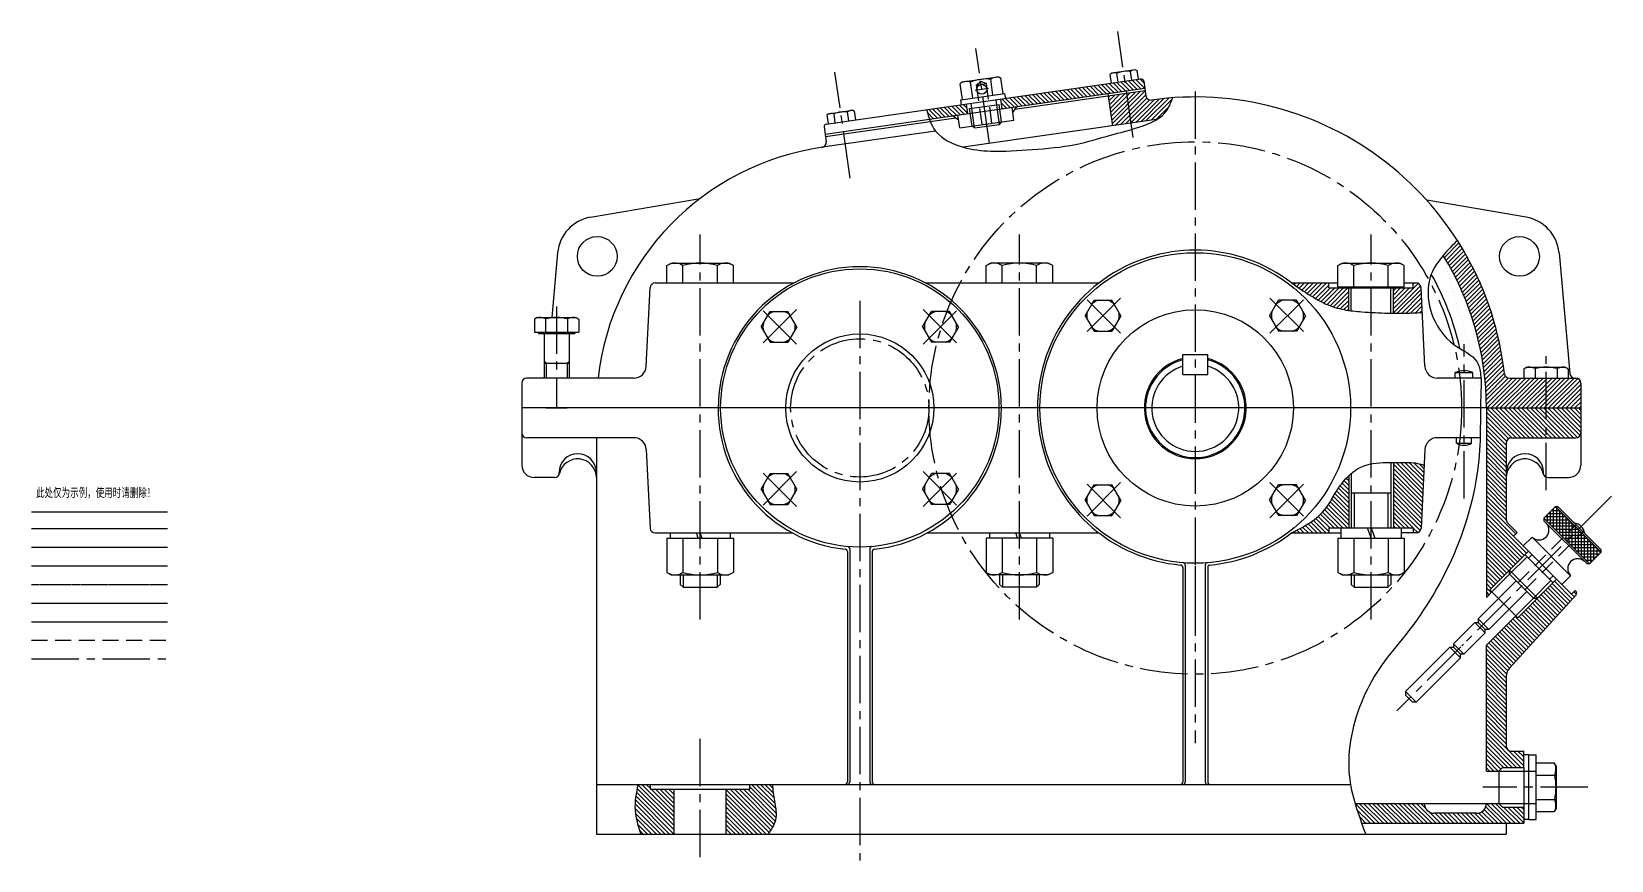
# Model space of a CAD drawing. Header units: millimetres. Extents: x -601 to 2123, y -864 to 718.
# Drawn here: x 900 to 1536, y 384 to 718 of the extents above; entities that cross this region are included whole.
import ezdxf

# ---------------------------------------------------------------- set-up
doc = ezdxf.new("R2010")
doc.units = ezdxf.units.MM
for name, pattern in [('CENTER2', [28.575, 19.05, -3.175, 3.175, -3.175]), ('DASHED2', [9.525, 6.35, -3.175]), ('PHANTOM2', [1.25, 0.625, -0.125, 0.125, -0.125, 0.125, -0.125])]:
    doc.linetypes.add(name, pattern=pattern)
for name, color, linetype in [('中心线', 10, 'CENTER2'), ('剖面层', 4, 'Continuous'), ('双点划线', 114, 'PHANTOM2'), ('批注层', 1, 'Continuous'), ('文字层', 7, 'Continuous'), ('标注层', 7, 'Continuous'), ('粗实线', 5, 'Continuous'), ('细实线', 7, 'Continuous'), ('虚线', 220, 'DASHED2')]:
    doc.layers.add(name, color=color, linetype=linetype)
doc.styles.add('仿宋3.5', font='', dxfattribs={"width": 0.7, "height": 3.5})
doc.styles.get('仿宋3.5').set_extended_font_data('FangSong')
pattern_1 = [(45, (1080.9116, 1607.5711), (-0.8838835, 0.8838835), [])]
pattern_2 = [(135, (1080.9116, 1607.5711), (-0.8838835, -0.8838835), [])]

msp = doc.modelspace()

# ---------------------------------------------------------------- hatches: boundary and pattern name
at = {"layer": '剖面层'}
h = msp.add_hatch(dxfattribs=at)
h.set_pattern_fill('ANSI31', color=256, scale=10, angle=90)
h.set_pattern_definition(pattern_2)
edge = h.paths.add_edge_path()
edge.add_line((1276.2922, 688.8071), (1260.2991, 686.5126))
edge.add_spline(control_points=[(1260.2991, 686.5126), (1260.6755, 685.2055), (1261.0519, 683.8985), (1261.4993, 682.6438)], knot_values=[0, 0, 0, 0, 3.93630281, 3.93630281, 3.93630281, 3.93630281], degree=3, periodic=0)
edge.add_line((1261.4993, 682.6438), (1276.8603, 684.8477))
edge.add_line((1276.8603, 684.8477), (1276.2922, 688.8071))
h.paths.add_polyline_path([(1340.7065, 694.0076), (1340.1385, 697.9671), (1297.6643, 691.8733), (1297.6643, 687.8324)])
h.paths.add_polyline_path([(1347.7045, 698.0423, 0.41421356), (1346.5726, 698.8902), (1340.1385, 697.9671), (1340.7065, 694.0076), (1348.1305, 695.0727)])
h.paths.add_polyline_path([(1297.6643, 691.8733), (1290.1503, 690.7953), (1290.7184, 686.8359), (1297.6643, 687.8324)])
h = msp.add_hatch(dxfattribs=at)
h.set_pattern_fill('ANSI31', color=256, scale=10)
h.set_pattern_definition(pattern_1)
edge = h.paths.add_edge_path()
edge.add_spline(control_points=[(1352.9589, 682.6262), (1354.6753, 683.6679), (1357.473, 686.0551), (1358.7105, 689.6397), (1359.2896, 691.3169)], knot_values=[101.61267724, 101.61267724, 101.61267724, 101.61267724, 107.52922094, 112.73218688, 112.73218688, 112.73218688, 112.73218688], degree=3, periodic=0)
edge.add_arc((1368.4143, 566.478), 125.172, 94.1804345, 98.0814878)
edge.add_arc((1350.5363, 692.387), 2, 188.1644517, 278.0814878, ccw=False)
edge.add_line((1348.5566, 692.103), (1348.2725, 694.0829))
edge.add_line((1348.2725, 694.0829), (1340.8486, 693.0177))
edge.add_line((1340.8486, 693.0177), (1342.5527, 681.1394))
edge.add_line((1342.5527, 681.1394), (1351.7742, 682.4624))
edge.add_arc((1368.4143, 566.478), 117.172, 97.5796017, 98.1644517, ccw=False)
h.paths.add_polyline_path([(1340.8486, 693.0177), (1333.4246, 691.9526), (1335.1287, 680.0743), (1342.5527, 681.1394)])
h = msp.add_hatch(dxfattribs=at)
h.set_pattern_fill('ANSI31', color=256, scale=10)
h.set_pattern_definition(pattern_1)
edge = h.paths.add_edge_path()
edge.add_spline(control_points=[(1473.8951, 633.8711), (1471.9495, 631.9308), (1470.004, 629.9905), (1468.2063, 627.8851)], knot_values=[0, 0, 0, 0, 8.25800881, 8.25800881, 8.25800881, 8.25800881], degree=3, periodic=0)
edge.add_arc((1368.4143, 566.478), 117.172, 0, 31.6061094, ccw=False)
edge.add_line((1485.5863, 566.478), (1509.5863, 566.478))
edge.add_line((1509.5863, 566.478), (1509.5863, 578.478))
edge.add_line((1509.5863, 578.478), (1494.8134, 578.478))
edge.add_arc((1494.8134, 580.478), 2, 186.320338, 270, ccw=False)
edge.add_arc((1368.4143, 566.478), 125.172, 6.320338, 32.5750859)
h.paths.add_polyline_path([(1523.5863, 576.478, 0.41421356), (1521.5863, 578.478), (1509.5863, 578.478), (1509.5863, 566.478), (1523.5863, 566.478)])
h = msp.add_hatch(dxfattribs=at)
h.set_pattern_fill('ANSI31', color=256, scale=10)
h.set_pattern_definition(pattern_1)
edge = h.paths.add_edge_path()
edge.add_line((1430.1643, 614.7839), (1422.1643, 614.7839))
edge.add_line((1422.1643, 614.7839), (1422.1643, 616.7839))
edge.add_line((1422.1643, 616.7839), (1407.1643, 616.7839))
edge.add_spline(control_points=[(1407.1643, 616.7839), (1410.1936, 614.6969), (1414.6601, 611.6198), (1421.6582, 607.7878), (1426.4102, 606.327), (1429.5402, 605.8167), (1430.1643, 605.7282)], knot_values=[0, 0, 0, 0, 11.02964564, 16.26240278, 23.88462197, 25.77585765, 25.77585765, 25.77585765, 25.77585765], degree=3, periodic=0)
edge.add_line((1430.1643, 605.7282), (1430.1643, 614.7839))
edge = h.paths.add_edge_path()
edge.add_arc((1457.2618, 614.7839), 2, 2.8624052, 90)
edge.add_line((1457.2618, 616.7839), (1456.1643, 616.7839))
edge.add_line((1456.1643, 616.7839), (1456.1643, 614.7839))
edge.add_line((1456.1643, 614.7839), (1448.1643, 614.7839))
edge.add_line((1448.1643, 614.7839), (1448.1643, 604.5796))
edge.add_spline(control_points=[(1448.1643, 604.5796), (1450.7927, 604.5627), (1454.6613, 604.6518), (1458.5216, 604.8573), (1459.7574, 604.9231)], knot_values=[43.81651098, 43.81651098, 43.81651098, 43.81651098, 51.70171528, 55.41449886, 55.41449886, 55.41449886, 55.41449886], degree=3, periodic=0)
edge.add_line((1459.7574, 604.9231), (1459.2593, 614.8838))
h = msp.add_hatch(dxfattribs=at)
h.set_pattern_fill('ANSI31', color=256, scale=10, angle=90)
h.set_pattern_definition(pattern_2)
h.paths.add_polyline_path([(1509.5863, 566.478), (1485.5863, 566.478), (1485.5863, 490.2363), (1487.8074, 492.4574), (1486.9589, 493.306), (1502.5153, 508.8623), (1496.5049, 514.8727), (1497.9191, 516.2869), (1494.1721, 520.0339, -0.19891237), (1493.5863, 521.4481), (1493.5863, 552.478, -0.41421356), (1495.5863, 554.478), (1509.5863, 554.478)])
h.paths.add_polyline_path([(1523.5863, 566.478), (1509.5863, 566.478), (1509.5863, 554.478), (1521.5863, 554.478, 0.41421356), (1523.5863, 556.478)])
h = msp.add_hatch(dxfattribs=at)
h.set_pattern_fill('ANSI31', color=256, scale=10, angle=90)
h.set_pattern_definition(pattern_2)
edge = h.paths.add_edge_path()
edge.add_spline(control_points=[(1430.1643, 539.1415), (1429.263, 538.2625), (1427.2816, 536.0193), (1424.4874, 532.0512), (1421.5623, 526.1019), (1415.4854, 520.4339), (1410.0135, 517.6313), (1407.1643, 516.172)], knot_values=[0, 0, 0, 0, 3.71834863, 8.76525447, 14.62228993, 23.4525031, 33.04454132, 33.04454132, 33.04454132, 33.04454132], degree=3, periodic=0)
edge.add_line((1407.1643, 516.172), (1422.1643, 516.172))
edge.add_line((1422.1643, 516.172), (1422.1643, 518.172))
edge.add_line((1422.1643, 518.172), (1430.1643, 518.172))
edge.add_line((1430.1643, 518.172), (1430.1643, 539.1415))
edge = h.paths.add_edge_path()
edge.add_spline(control_points=[(1460.5232, 543.3493), (1459.921, 543.5782), (1457.19, 544.6165), (1452.9112, 544.4555), (1449.4124, 544.4988), (1448.1643, 544.505)], knot_values=[52.33075807, 52.33075807, 52.33075807, 52.33075807, 54.25632033, 61.06332503, 64.81995428, 64.81995428, 64.81995428, 64.81995428], degree=3, periodic=0)
edge.add_line((1448.1643, 544.505), (1448.1643, 518.172))
edge.add_line((1448.1643, 518.172), (1456.1643, 518.172))
edge.add_line((1456.1643, 518.172), (1456.1643, 516.172))
edge.add_line((1456.1643, 516.172), (1457.2618, 516.172))
edge.add_arc((1457.2618, 518.172), 2, 270, 357.1375948)
edge.add_line((1459.2593, 518.0721), (1460.5232, 543.3493))
h = msp.add_hatch(dxfattribs=at)
h.set_pattern_fill('ANSI31', color=256, scale=10, angle=90)
h.set_pattern_definition(pattern_2)
h.paths.add_polyline_path([(1509.5863, 493.306), (1498.2726, 481.9922), (1497.4241, 482.8408), (1485.5863, 471.003), (1485.5863, 420.306), (1490.5863, 420.306), (1492.0863, 421.806), (1500.5863, 421.806), (1500.5863, 428.306), (1495.5863, 428.306, -0.41421356), (1493.5863, 430.306), (1493.5863, 458.4004, -0.18675502), (1494.889, 461.7663), (1509.5863, 477.9107)])
h.paths.add_polyline_path([(1521.6719, 491.1862, 0.40054686), (1521.6395, 492.5665), (1521.2536, 492.9524), (1519.8394, 491.5382), (1513.829, 497.5486), (1509.5863, 493.306), (1509.5863, 477.9107)])
h = msp.add_hatch(dxfattribs=at)
h.set_pattern_fill('ANSI31', color=256, scale=10, angle=90)
h.set_pattern_definition(pattern_2)
edge = h.paths.add_edge_path()
edge.add_spline(control_points=[(1196.4667, 394.961), (1197.7359, 396.7452), (1200.5689, 400.7275), (1199.0305, 408.0069), (1198.4409, 412.755), (1198.167, 414.961)], knot_values=[0, 0, 0, 0, 6.31539913, 14.09650518, 20.84872791, 20.84872791, 20.84872791, 20.84872791], degree=3, periodic=0)
edge.add_line((1198.167, 414.961), (1189.1643, 414.961))
edge.add_line((1189.1643, 414.961), (1189.1643, 412.961))
edge.add_line((1189.1643, 412.961), (1179.6643, 412.961))
edge.add_line((1179.6643, 412.961), (1179.6643, 394.961))
edge.add_line((1179.6643, 394.961), (1196.4667, 394.961))
edge = h.paths.add_edge_path()
edge.add_line((1158.6643, 412.961), (1149.1643, 412.961))
edge.add_line((1149.1643, 412.961), (1149.1643, 414.961))
edge.add_line((1149.1643, 414.961), (1144.1409, 414.961))
edge.add_spline(control_points=[(1144.1409, 414.961), (1143.45, 411.4731), (1142.1094, 404.7054), (1144.2068, 398.1419), (1145.2232, 394.961)], knot_values=[0, 0, 0, 0, 10.47382629, 20.32293855, 20.32293855, 20.32293855, 20.32293855], degree=3, periodic=0)
edge.add_line((1145.2232, 394.961), (1158.6643, 394.961))
edge.add_line((1158.6643, 394.961), (1158.6643, 412.961))
h = msp.add_hatch(dxfattribs=at)
h.set_pattern_fill('ANSI31', color=256, scale=10, angle=90)
h.set_pattern_definition(pattern_2)
edge = h.paths.add_edge_path()
edge.add_line((1460.5863, 407.306), (1432.7277, 407.306))
edge.add_spline(control_points=[(1432.7277, 407.306), (1433.5161, 404.6248), (1434.4317, 401.9621), (1435.3922, 399.306)], knot_values=[248.32379312, 248.32379312, 248.32379312, 248.32379312, 256.69126362, 256.69126362, 256.69126362, 256.69126362], degree=3, periodic=0)
edge.add_line((1435.3922, 399.306), (1500.5863, 399.306))
edge.add_line((1500.5863, 399.306), (1500.5863, 405.806))
edge.add_line((1500.5863, 405.806), (1492.0863, 405.806))
edge.add_line((1492.0863, 405.806), (1490.5863, 407.306))
edge.add_line((1490.5863, 407.306), (1485.5863, 407.306))
edge.add_arc((1481.5863, 407.306), 4, 270, 360, ccw=False)
edge.add_line((1481.5863, 403.306), (1464.5863, 403.306))
edge.add_arc((1464.5863, 407.306), 4, 180, 270, ccw=False)
at = {"layer": '细实线'}
h = msp.add_hatch(dxfattribs=at)
h.set_pattern_fill('ANSI37', color=256, scale=10, angle=45)
h.set_pattern_definition([(90, (2937.6186, 406.4968), (-1.25, 2e-16), []), (180, (2937.6186, 406.4968), (-3e-16, -1.25), [])])
h.paths.add_polyline_path([(1513.334, 526.7521), (1508.6671, 522.0852), (1527.0519, 503.7004), (1531.7188, 508.3673)])

# ---------------------------------------------------------------- linework, layer by layer
at = {"layer": '中心线'}
for p, q in [((1343.3879, 675.3179), (1337.2686, 717.9704)), ((1285.6355, 672.9735), (1280.158, 711.1523)), ((1229.5535, 658.9862), (1223.4342, 701.6387)), ((1279.8042, 694.3622), (1285.2181, 695.1389)), ((1368.4143, 693.8775), (1368.4143, 431.6067)), ((1169.1643, 481.299), (1169.1643, 636.2558)), ((1297.6643, 481.299), (1297.6643, 636.2558)), ((1439.1643, 481.299), (1439.1643, 636.2558)), ((1338.3623, 596.53), (1324.2202, 610.6721)), ((1338.3623, 610.6721), (1324.2202, 596.53)), ((1398.4664, 596.53), (1412.6085, 610.6721)), ((1398.4664, 610.6721), (1412.6085, 596.53)), ((1111.4143, 607.3295), (1111.4143, 566.478)), ((1207.9585, 592.0975), (1193.8983, 606.1577)), ((1207.9585, 606.1577), (1193.8983, 592.0975)), ((1233.4143, 609.525), (1233.4143, 384.3452)), ((1258.8702, 592.0975), (1272.9304, 606.1577)), ((1258.8702, 606.1577), (1272.9304, 592.0975)), ((1476.5863, 529.9785), (1476.5863, 592.2058)), ((1509.5863, 533.3997), (1509.5863, 589.4039)), ((1207.9585, 540.8585), (1193.8983, 526.7982)), ((1207.9585, 526.7982), (1193.8983, 540.8585)), ((1258.8702, 540.8585), (1272.9304, 526.7982)), ((1258.8702, 526.7982), (1272.9304, 540.8585)), ((1338.3623, 536.4259), (1324.2202, 522.2838)), ((1338.3623, 522.2838), (1324.2202, 536.4259)), ((1398.4664, 536.4259), (1412.6085, 522.2838)), ((1398.4664, 522.2838), (1412.6085, 536.4259)), ((1535.8809, 530.9142), (1449.5523, 444.5856)), ((900.1323, 465.4465), (954.8778, 465.4465)), ((1169.1643, 385.6236), (1169.1643, 436.4202)), ((1526.4252, 413.806), (1484.1108, 413.806))]:
    msp.add_line(p, q, dxfattribs=at)
for centre, radius in [((1368.4143, 566.478), 107.1765), ((1233.4143, 566.478), 27.8235)]:
    msp.add_circle(centre, radius, dxfattribs=at)
at = {"layer": '剖面层'}
msp.add_line((900.1323, 502.9465), (954.8778, 502.9465), dxfattribs=at)
at = {"layer": '双点划线'}
msp.add_line((900.1323, 495.4465), (954.8778, 495.4465), dxfattribs=at)
at = {"layer": '批注层'}
msp.add_line((900.1323, 510.4465), (954.8778, 510.4465), dxfattribs=at)
at = {"layer": '文字层'}
msp.add_line((900.1323, 487.9465), (954.8778, 487.9465), dxfattribs=at)
at = {"layer": '标注层'}
msp.add_line((900.1323, 524.6364), (954.8778, 524.6364), dxfattribs=at)
at = {"layer": '粗实线'}
for p, q in [((1274.7976, 697.6848), (1289.0887, 699.7352)), ((1289.0887, 699.7352), (1290.1941, 699.2923)), ((1334.785, 701.24), (1334.158, 700.7472)), ((1334.6695, 697.1824), (1334.158, 700.7472)), ((1344.3558, 702.6131), (1334.785, 701.24)), ((1337.404, 697.5748), (1336.886, 701.1853)), ((1342.873, 698.3594), (1342.355, 701.9699)), ((1344.3558, 702.6131), (1345.096, 702.3165)), ((1345.6075, 698.7517), (1345.096, 702.3165)), ((1348.1305, 695.0727), (1219.4481, 676.6108)), ((1219.8699, 680.7123), (1346.5726, 698.8902)), ((1274.7976, 697.6848), (1273.8613, 696.949)), ((1274.7709, 690.6093), (1273.8613, 696.949)), ((1274.0285, 690.5028), (1291.846, 693.0591)), ((1278.854, 691.1951), (1277.928, 697.65)), ((1287.0204, 692.3668), (1286.0944, 698.8216)), ((1291.1036, 692.9526), (1290.1941, 699.2923)), ((1292.1301, 691.0794), (1291.846, 693.0591)), ((1348.2725, 694.0829), (1295.8097, 686.5561)), ((1347.7045, 698.0423), (1348.5566, 692.103)), ((1274.3125, 688.5231), (1274.0285, 690.5028)), ((1276.8603, 684.8477), (1276.2922, 688.8071)), ((1277.5661, 686.9694), (1289.4445, 688.6736)), ((1278.5743, 679.9425), (1277.5661, 686.9694)), ((1279.5931, 679.1783), (1278.173, 689.0769)), ((1289.6897, 680.6268), (1288.2696, 690.5255)), ((1290.4526, 681.6466), (1289.4445, 688.6736)), ((1290.7184, 686.8359), (1290.1503, 690.7953)), ((1295.402, 682.3567), (1294.6778, 687.4039)), ((1294.9619, 685.4242), (1296.6576, 687.688)), ((1333.2826, 692.9425), (1335.1287, 680.0743)), ((1272.053, 683.1477), (1219.5901, 675.6209)), ((1220.9506, 684.9083), (1220.3236, 684.4155)), ((1220.8351, 680.8507), (1220.3236, 684.4155)), ((1220.9506, 684.9083), (1230.5214, 686.2814)), ((1223.5696, 681.2431), (1223.0516, 684.8536)), ((1229.0386, 682.0277), (1228.5206, 685.6382)), ((1230.5214, 686.2814), (1231.2616, 685.9848)), ((1231.7731, 682.42), (1231.2616, 685.9848)), ((1273.1848, 682.2999), (1270.9211, 683.9956)), ((1273.6249, 679.2324), (1272.9008, 684.2796)), ((1273.6249, 679.2324), (1295.402, 682.3567)), ((1351.7742, 682.4624), (1274.9985, 671.4474)), ((1279.5951, 679.1778), (1289.688, 680.6258)), ((1289.688, 680.6258), (1290.4526, 681.6466)), ((1263.9043, 677.9377), (1218.3608, 671.4036)), ((1219.0221, 679.5804), (1219.8742, 673.6411)), ((1279.5951, 679.1778), (1278.5743, 679.9425)), ((1285.6355, 672.9735), (1285.6355, 672.9735)), ((1125.0637, 643.2493), (1169.1643, 650.7865)), ((1501.5763, 643.2493), (1461.5675, 650.0872)), ((1111.8241, 628.9168), (1109.4728, 602.878)), ((1155.7889, 623.7614), (1157.5599, 624.7839)), ((1155.7893, 616.7839), (1155.7893, 623.7616)), ((1157.5599, 624.7839), (1180.7687, 624.7839)), ((1162.2361, 616.7839), (1162.2361, 623.7621)), ((1176.0925, 616.7839), (1176.0925, 623.7621)), ((1182.5398, 623.7614), (1180.7687, 624.7839)), ((1182.5393, 616.7839), (1182.5393, 623.7616)), ((1284.2889, 623.7614), (1286.0599, 624.7839)), ((1284.2893, 616.7839), (1284.2893, 623.7616)), ((1309.2687, 624.7839), (1286.0599, 624.7839)), ((1290.7361, 616.7839), (1290.7361, 623.7621)), ((1304.5925, 616.7839), (1304.5925, 623.7621)), ((1311.0398, 623.7614), (1309.2687, 624.7839)), ((1311.0393, 616.7839), (1311.0393, 623.7616)), ((1425.7889, 623.7614), (1427.5599, 624.7839)), ((1425.7893, 615.2839), (1425.7893, 623.7616)), ((1427.5599, 624.7839), (1450.7687, 624.7839)), ((1432.2361, 615.2839), (1432.2361, 623.7621)), ((1446.0925, 615.2839), (1446.0925, 623.7621)), ((1452.5398, 623.7614), (1450.7687, 624.7839)), ((1452.5393, 615.2839), (1452.5393, 623.7616)), ((1514.816, 628.9168), (1519.2061, 580.2981)), ((1151.0668, 616.7839), (1206.9224, 616.7839)), ((1259.9062, 616.7839), (1329.6643, 616.7839)), ((1407.1643, 616.7839), (1425.7893, 616.7839)), ((1422.1643, 614.7839), (1422.1643, 616.7839)), ((1452.5393, 616.7839), (1457.2618, 616.7839)), ((1456.1643, 614.7839), (1456.1643, 616.7839)), ((1147.4865, 583.2283), (1149.0693, 614.8838)), ((1422.1643, 614.7839), (1456.1643, 614.7839)), ((1425.7893, 615.2839), (1452.5393, 615.2839)), ((1428.1643, 614.7839), (1428.1643, 615.2839)), ((1430.1643, 605.7282), (1430.1643, 614.7839)), ((1431.1683, 605.5966), (1431.1758, 614.7904)), ((1447.1643, 604.5899), (1447.1643, 614.7839)), ((1448.1643, 604.5796), (1448.1643, 614.7839)), ((1450.1643, 614.7839), (1450.1643, 615.2839)), ((1460.8421, 583.2283), (1459.2593, 614.8838)), ((1193.7384, 599.1276), (1197.3334, 605.3543)), ((1197.3334, 605.3543), (1204.5234, 605.3543)), ((1208.1184, 599.1276), (1204.5234, 605.3543)), ((1258.7103, 599.1276), (1262.3053, 605.3543)), ((1269.4953, 605.3543), (1262.3053, 605.3543)), ((1273.0903, 599.1276), (1269.4953, 605.3543)), ((1324.1012, 603.6011), (1327.6962, 609.8278)), ((1327.6962, 609.8278), (1334.8862, 609.8278)), ((1338.4812, 603.6011), (1334.8862, 609.8278)), ((1398.3474, 603.6011), (1401.9424, 609.8278)), ((1409.1324, 609.8278), (1401.9424, 609.8278)), ((1412.7274, 603.6011), (1409.1324, 609.8278)), ((1103.64, 602.878), (1102.5293, 602.2367)), ((1102.5293, 602.2367), (1102.5293, 596.978)), ((1103.64, 602.878), (1119.1887, 602.878)), ((1106.9718, 602.2872), (1106.9718, 596.978)), ((1115.8568, 602.2872), (1115.8568, 596.978)), ((1119.1887, 602.878), (1120.2993, 602.2367)), ((1120.2993, 602.2367), (1120.2993, 596.978)), ((1193.7384, 599.1276), (1197.3334, 592.9008)), ((1208.1184, 599.1276), (1204.5234, 592.9008)), ((1258.7103, 599.1276), (1262.3053, 592.9008)), ((1273.0903, 599.1276), (1269.4953, 592.9008)), ((1324.1012, 603.6011), (1327.6962, 597.3743)), ((1338.4812, 603.6011), (1334.8862, 597.3743)), ((1398.3474, 603.6011), (1401.9424, 597.3743)), ((1412.7274, 603.6011), (1409.1324, 597.3743)), ((1102.5293, 596.978), (1120.2993, 596.978)), ((1104.1143, 596.978), (1104.1143, 596.478)), ((1104.1143, 596.478), (1118.7143, 596.478)), ((1106.4143, 596.478), (1106.4143, 578.478)), ((1116.4143, 596.478), (1116.4143, 578.478)), ((1118.7143, 596.978), (1118.7143, 596.478)), ((1197.3334, 592.9008), (1204.5234, 592.9008)), ((1269.4953, 592.9008), (1262.3053, 592.9008)), ((1327.6962, 597.3743), (1334.8862, 597.3743)), ((1409.1324, 597.3743), (1401.9424, 597.3743)), ((1107.1643, 584.478), (1106.4143, 585.228)), ((1115.6643, 584.478), (1116.4143, 585.228)), ((1363.4143, 579.978), (1363.4143, 587.978)), ((1363.4143, 587.978), (1373.4143, 587.978)), ((1373.4143, 579.978), (1373.4143, 587.978)), ((1106.4143, 584.478), (1116.4143, 584.478)), ((1107.1643, 584.478), (1107.1643, 578.478)), ((1115.6643, 584.478), (1115.6643, 578.478)), ((1363.4143, 579.978), (1373.4143, 579.978)), ((1473.0623, 578.478), (1473.0183, 580.678)), ((1473.0183, 580.678), (1480.1543, 580.678)), ((1480.1103, 578.478), (1480.1543, 580.678)), ((1501.812, 582.878), (1500.7013, 582.2367)), ((1500.7013, 582.2367), (1500.7013, 578.478)), ((1501.812, 582.878), (1517.3607, 582.878)), ((1505.1438, 582.2872), (1505.1438, 578.478)), ((1514.0288, 582.2872), (1514.0288, 578.478)), ((1517.3607, 582.878), (1518.4713, 582.2367)), ((1518.4713, 582.2367), (1518.4713, 578.478)), ((1097.4143, 576.478), (1097.4143, 556.478)), ((1105.4421, 578.478), (1099.4143, 578.478)), ((1142.4928, 578.478), (1105.4421, 578.478)), ((1483.3938, 578.478), (1465.8359, 578.478)), ((1494.8134, 578.478), (1521.5863, 578.478)), ((1500.7013, 578.478), (1518.4713, 578.478)), ((1523.5863, 576.478), (1523.5863, 556.478)), ((1485.5863, 566.478), (1097.4143, 566.478)), ((1107.1643, 566.478), (1115.6643, 566.478)), ((1485.5863, 566.478), (1485.5863, 490.2363)), ((1485.5863, 566.478), (1523.5863, 566.478)), ((1097.4143, 556.478), (1097.4143, 543.478)), ((1142.4928, 554.478), (1099.4143, 554.478)), ((1127.4143, 554.478), (1127.4143, 394.961)), ((1483.0592, 554.478), (1465.8359, 554.478)), ((1473.5863, 552.278), (1473.5423, 554.478)), ((1479.5863, 552.278), (1479.6303, 554.478)), ((1495.5863, 554.478), (1521.5863, 554.478)), ((1523.5863, 556.478), (1523.5863, 543.478)), ((1147.4865, 549.7276), (1149.0693, 518.0721)), ((1460.8421, 549.7276), (1459.2593, 518.0721)), ((1473.5863, 552.278), (1479.5863, 552.278)), ((1493.5863, 552.478), (1493.5863, 521.4481)), ((1112.4143, 539.58), (1112.4143, 540.5129)), ((1447.1643, 544.5074), (1447.1643, 518.172)), ((1448.1643, 544.505), (1448.1643, 518.172)), ((1508.5863, 539.58), (1508.5863, 540.5129)), ((1110.6272, 538.478), (1102.4143, 538.478)), ((1193.7384, 533.8283), (1197.3334, 540.0551)), ((1197.3334, 540.0551), (1204.5234, 540.0551)), ((1208.1184, 533.8283), (1204.5234, 540.0551)), ((1258.7103, 533.8283), (1262.3053, 540.0551)), ((1269.4953, 540.0551), (1262.3053, 540.0551)), ((1273.0903, 533.8283), (1269.4953, 540.0551)), ((1324.1012, 529.3548), (1327.6962, 535.5816)), ((1327.6962, 535.5816), (1334.8862, 535.5816)), ((1338.4812, 529.3548), (1334.8862, 535.5816)), ((1398.3474, 529.3548), (1401.9424, 535.5816)), ((1409.1324, 535.5816), (1401.9424, 535.5816)), ((1412.7274, 529.3548), (1409.1324, 535.5816)), ((1430.1643, 539.1415), (1430.1643, 518.172)), ((1431.1643, 540.0627), (1431.1643, 518.172)), ((1510.3734, 538.478), (1518.5863, 538.478)), ((1193.7384, 533.8283), (1197.3334, 527.6016)), ((1208.1184, 533.8283), (1204.5234, 527.6016)), ((1258.7103, 533.8283), (1262.3053, 527.6016)), ((1273.0903, 533.8283), (1269.4953, 527.6016)), ((1324.1012, 529.3548), (1327.6962, 523.1281)), ((1338.4812, 529.3548), (1334.8862, 523.1281)), ((1398.3474, 529.3548), (1401.9424, 523.1281)), ((1412.7274, 529.3548), (1409.1324, 523.1281)), ((1431.1643, 532.272), (1447.1643, 532.272)), ((1432.3643, 532.2665), (1432.3758, 518.1665)), ((1445.9643, 532.272), (1445.9643, 518.172)), ((1197.3334, 527.6016), (1204.5234, 527.6016)), ((1269.4953, 527.6016), (1262.3053, 527.6016)), ((1327.6962, 523.1281), (1334.8862, 523.1281)), ((1409.1324, 523.1281), (1401.9424, 523.1281)), ((1513.334, 526.7521), (1508.6671, 522.0852)), ((1508.6671, 522.0852), (1527.0519, 503.7004)), ((1508.6671, 522.0852), (1508.6671, 521.0953)), ((1513.334, 526.7521), (1531.7188, 508.3673)), ((1513.334, 526.7521), (1514.3239, 526.7521)), ((1514.3239, 526.7521), (1531.7188, 509.3573)), ((900.1323, 517.9465), (954.8778, 517.9465)), ((1151.0668, 516.172), (1206.308, 516.172)), ((1157.0643, 516.172), (1157.0643, 514.072)), ((1168.4303, 514.072), (1167.6659, 516.172)), ((1169.9287, 514.072), (1169.1643, 516.172)), ((1181.2643, 516.172), (1181.2643, 514.072)), ((1260.5206, 516.172), (1329.6643, 516.172)), ((1285.5643, 516.172), (1285.5643, 514.072)), ((1296.9303, 514.072), (1296.1659, 516.172)), ((1298.4287, 514.072), (1297.6643, 516.172)), ((1309.7643, 516.172), (1309.7643, 514.072)), ((1407.1643, 516.172), (1422.1643, 516.172)), ((1422.1643, 518.172), (1422.1643, 516.172)), ((1422.1643, 518.172), (1456.1643, 518.172)), ((1422.1643, 516.172), (1427.0643, 516.172)), ((1427.0643, 518.172), (1427.0643, 514.072)), ((1439.1701, 514.0394), (1437.6659, 518.172)), ((1439.1643, 518.172), (1440.6566, 514.072)), ((1451.2643, 518.172), (1451.2643, 514.072)), ((1457.2618, 516.172), (1451.2643, 516.172)), ((1456.1643, 518.172), (1456.1643, 516.172)), ((1497.9191, 516.2869), (1494.1721, 520.0339)), ((1497.9191, 516.2869), (1496.5049, 514.8727)), ((1508.6671, 521.0953), (1526.0619, 503.7004)), ((1155.7893, 514.072), (1182.5393, 514.072)), ((1155.7893, 514.072), (1155.7893, 500.2943)), ((1157.0643, 514.072), (1181.2643, 514.072)), ((1162.2361, 514.072), (1162.2361, 500.2938)), ((1169.4005, 514.072), (1170.1648, 514.072)), ((1176.0925, 514.072), (1176.0925, 500.2938)), ((1182.5393, 514.072), (1182.5393, 500.2943)), ((1228.4143, 508.6255), (1228.4143, 415.961)), ((1229.4143, 509.6977), (1229.4143, 415.961)), ((1237.4143, 509.6977), (1237.4143, 415.961)), ((1238.4143, 508.6255), (1238.4143, 415.961)), ((1311.0393, 514.072), (1284.2893, 514.072)), ((1284.2893, 514.072), (1284.2893, 500.2943)), ((1309.7643, 514.072), (1285.5643, 514.072)), ((1290.7361, 514.072), (1290.7361, 500.2938)), ((1297.4282, 514.072), (1296.6638, 514.072)), ((1304.5925, 514.072), (1304.5925, 500.2938)), ((1311.0393, 514.072), (1311.0393, 500.2943)), ((1425.7893, 514.072), (1452.5393, 514.072)), ((1425.7893, 514.072), (1425.7893, 500.2943)), ((1427.0643, 514.072), (1451.2643, 514.072)), ((1432.2361, 514.072), (1432.2361, 500.2938)), ((1446.0925, 514.072), (1446.0925, 500.2938)), ((1452.5393, 514.072), (1452.5393, 500.2943)), ((1502.5153, 508.8623), (1486.9589, 493.306)), ((1496.5049, 514.8727), (1502.5153, 508.8623)), ((1503.9295, 514.5192), (1500.3939, 510.9836)), ((1502.5153, 508.8623), (1513.829, 497.5486)), ((1503.9295, 514.5192), (1519.4858, 498.9628)), ((1531.7188, 508.3673), (1531.7188, 509.3573)), ((1363.4143, 502.2576), (1363.4143, 415.961)), ((1364.4143, 503.1751), (1364.4143, 415.961)), ((1368.4143, 502.978), (1368.4143, 475.6411)), ((1372.4143, 503.1751), (1372.4143, 415.961)), ((1373.4143, 502.2576), (1373.4143, 415.961)), ((1501.9496, 506.5996), (1494.8785, 499.5285)), ((1501.101, 507.4481), (1512.4148, 496.1344)), ((1503.9295, 507.4481), (1502.5153, 506.0339)), ((1527.0519, 503.7004), (1526.0619, 503.7004)), ((1531.7188, 508.3673), (1527.0519, 503.7004)), ((1155.7889, 500.2945), (1157.5599, 499.272)), ((1157.5599, 499.272), (1180.7687, 499.272)), ((1161.1643, 499.272), (1161.1643, 495.472)), ((1162.3643, 499.272), (1162.3643, 494.272)), ((1175.9643, 499.272), (1175.9643, 494.272)), ((1177.1643, 499.272), (1177.1643, 495.472)), ((1182.5398, 500.2945), (1180.7687, 499.272)), ((1284.2889, 500.2945), (1286.0599, 499.272)), ((1309.2687, 499.272), (1286.0599, 499.272)), ((1289.6643, 499.272), (1289.6643, 495.472)), ((1290.8643, 499.272), (1290.8643, 494.272)), ((1304.4643, 499.272), (1304.4643, 494.272)), ((1305.6643, 499.272), (1305.6643, 495.472)), ((1311.0398, 500.2945), (1309.2687, 499.272)), ((1425.7889, 500.2945), (1427.5599, 499.272)), ((1427.5599, 499.272), (1450.7687, 499.272)), ((1431.1643, 499.272), (1431.1643, 495.472)), ((1432.3643, 499.272), (1432.3643, 494.272)), ((1445.9643, 499.272), (1445.9643, 494.272)), ((1447.1643, 499.272), (1447.1643, 495.472)), ((1452.5398, 500.2945), (1450.7687, 499.272)), ((1482.2726, 481.5486), (1497.5655, 496.8415)), ((1487.8074, 492.4574), (1494.8785, 499.5285)), ((1494.8785, 499.5285), (1494.8785, 501.2256)), ((1494.8785, 501.2256), (1506.1922, 489.9118)), ((1494.8785, 499.5285), (1504.4952, 489.9118)), ((1513.829, 497.5486), (1498.2726, 481.9922)), ((1511.5662, 496.9829), (1504.4952, 489.9118)), ((1512.4148, 498.9628), (1511.0005, 497.5486)), ((1513.829, 497.5486), (1519.8394, 491.5382)), ((1519.4858, 498.9628), (1515.9503, 495.4273)), ((1162.3643, 494.272), (1161.1643, 495.472)), ((1162.3643, 494.272), (1175.9643, 494.272)), ((1175.9643, 494.272), (1177.1643, 495.472)), ((1290.8643, 494.272), (1289.6643, 495.472)), ((1304.4643, 494.272), (1290.8643, 494.272)), ((1304.4643, 494.272), (1305.6643, 495.472)), ((1432.3643, 494.272), (1431.1643, 495.472)), ((1432.3643, 494.272), (1445.9643, 494.272)), ((1445.9643, 494.272), (1447.1643, 495.472)), ((1485.5863, 490.2363), (1487.8074, 492.4574)), ((1485.5863, 471.003), (1504.4952, 489.9118)), ((1486.5153, 477.306), (1501.8082, 492.5988)), ((1486.9589, 493.306), (1487.8074, 492.4574)), ((1494.7371, 485.5278), (1487.8074, 492.4574)), ((1494.889, 461.7663), (1521.6719, 491.1862)), ((1504.4952, 489.9118), (1506.1922, 489.9118)), ((1521.2536, 492.9524), (1519.8394, 491.5382)), ((1521.6395, 492.5665), (1521.2536, 492.9524)), ((1494.7371, 485.5278), (1497.4241, 482.8408)), ((1472.2726, 471.5486), (1480.8584, 480.1344)), ((1480.8584, 480.1344), (1485.101, 475.8917)), ((1480.8584, 480.1344), (1482.2726, 480.1344)), ((1482.2726, 481.5486), (1486.5153, 477.306)), ((1482.2726, 481.5486), (1482.2726, 480.1344)), ((1482.2726, 480.1344), (1485.101, 477.306)), ((1486.5153, 477.306), (1485.101, 477.306)), ((1485.101, 475.8917), (1485.101, 477.306)), ((1497.4241, 482.8408), (1498.2726, 481.9922)), ((1472.2726, 471.5486), (1476.5153, 467.306)), ((1472.2726, 471.5486), (1472.2726, 470.1344)), ((1475.6868, 470.7202), (1476.3939, 471.4273)), ((1476.5153, 467.306), (1485.101, 475.8917)), ((1485.5863, 420.306), (1485.5863, 471.003)), ((1453.03, 452.306), (1470.8584, 470.1344)), ((1457.2726, 448.0633), (1475.101, 465.8917)), ((1470.8584, 470.1344), (1475.101, 465.8917)), ((1470.8584, 470.1344), (1472.2726, 470.1344)), ((1472.2726, 470.1344), (1475.101, 467.306)), ((1476.5153, 467.306), (1475.101, 467.306)), ((1475.101, 465.8917), (1475.101, 467.306)), ((1465.6868, 460.7202), (1466.3939, 461.4273)), ((1493.5863, 458.4004), (1493.5863, 430.306)), ((1453.03, 452.306), (1457.2726, 448.0633)), ((1453.03, 452.306), (1453.03, 450.8917)), ((1453.03, 450.8917), (1455.8584, 448.0633)), ((1457.2726, 448.0633), (1455.8584, 448.0633)), ((1495.5863, 428.306), (1500.5863, 428.306)), ((1500.5863, 421.806), (1500.5863, 428.306)), ((1502.5863, 426.806), (1500.5863, 426.806)), ((1502.5863, 400.806), (1502.5863, 426.806)), ((1502.5863, 426.806), (1505.5863, 426.806)), ((1505.5863, 400.806), (1505.5863, 426.806)), ((1485.5863, 420.306), (1490.5863, 420.306)), ((1490.5863, 420.306), (1492.0863, 421.806)), ((1490.5863, 420.306), (1490.5863, 407.306)), ((1490.5863, 420.306), (1505.5863, 420.306)), ((1492.0863, 421.806), (1500.5863, 421.806)), ((1500.5863, 421.806), (1500.5863, 405.806)), ((1505.5863, 423.606), (1512.8802, 423.606)), ((1513.5863, 422.3828), (1512.8802, 423.606)), ((1513.5863, 422.3828), (1513.5863, 405.2291)), ((1127.4143, 414.961), (1430.9035, 414.961)), ((1149.1643, 412.961), (1149.1643, 414.961)), ((1189.1643, 412.961), (1189.1643, 414.961)), ((1505.5863, 418.7134), (1513.5863, 418.7134)), ((1149.1643, 412.961), (1189.1643, 412.961)), ((1158.6643, 394.961), (1158.6643, 412.961)), ((1179.6643, 394.961), (1179.6643, 412.961)), ((1432.7277, 407.306), (1460.5863, 407.306)), ((1460.5863, 407.306), (1460.5863, 407.306)), ((1460.5863, 407.306), (1485.5863, 407.306)), ((1485.5863, 407.306), (1485.5863, 407.306)), ((1485.5863, 407.306), (1490.5863, 407.306)), ((1490.5863, 407.306), (1492.0863, 405.806)), ((1490.5863, 407.306), (1505.5863, 407.306)), ((1505.5863, 408.8985), (1513.5863, 408.8985)), ((1481.5863, 403.306), (1464.5863, 403.306)), ((1492.0863, 405.806), (1500.5863, 405.806)), ((1500.5863, 405.806), (1500.5863, 399.306)), ((1502.5863, 400.806), (1500.5863, 400.806)), ((1502.5863, 400.806), (1505.5863, 400.806)), ((1505.5863, 404.006), (1512.8802, 404.006)), ((1513.5863, 405.2291), (1512.8802, 404.006)), ((1127.4143, 394.961), (1493.5863, 394.961)), ((1435.3922, 399.306), (1500.5863, 399.306)), ((1493.5863, 399.306), (1493.5863, 394.961))]:
    msp.add_line(p, q, dxfattribs=at)
for centre, radius in [((1282.5112, 694.7505), 2), ((1127.7592, 627.478), 8), ((1498.8808, 627.478), 8), ((1368.4143, 566.478), 62.5), ((1233.4143, 566.478), 56), ((1368.4143, 566.478), 39.5), ((1233.4143, 566.478), 29.8235)]:
    msp.add_circle(centre, radius, dxfattribs=at)
for centre, radius, start, end in [((1288.7325, 694.9565), 4.6796, 80.6871341, 124.3155171), ((1335.878, 698.4851), 2.8822, 69.5290174, 118.5089718), ((1341.1326, 691.038), 11, 83.6196852, 112.7092182), ((1344.0815, 699.662), 2.8822, 77.8199316, 126.799886), ((1276.4829, 693.1991), 4.6796, 72.0133864, 115.6417694), ((1284.4994, 680.8924), 18, 84.9164368, 111.4124666), ((1346.7146, 697.9003), 1, 8.1644517, 98.1644517), ((1350.5363, 692.387), 2, 188.1644517, 278.0814878), ((1368.4143, 566.478), 125.172, 6.320338, 98.0814878), ((1220.012, 679.7224), 1, 98.1644517, 188.1644517), ((1222.0436, 682.1534), 2.8822, 69.5290174, 118.5089718), ((1227.2982, 674.7063), 11, 83.6196852, 112.7092182), ((1230.2471, 683.3303), 2.8822, 77.8199316, 126.799886), ((1368.4143, 566.478), 117.172, 97.5796017, 98.1644517), ((1233.4143, 566.478), 106, 98.1644517, 173.4997501), ((1217.8945, 673.357), 2, 278.2474156, 8.1644517), ((1127.7592, 627.478), 16, 99.6987624, 174.8403965), ((1498.8808, 627.478), 16, 5.1596035, 80.3012376), ((1368.4143, 566.478), 63.5, 52.3934148, 264.6624432), ((1159.0127, 619.1885), 5.5954, 54.8249659, 114.7762851), ((1169.1643, 600.7839), 24, 73.2213457, 106.7786543), ((1179.3159, 619.1885), 5.5954, 65.2237149, 125.1750341), ((1233.4143, 566.3143), 57, 275.9377725, 264.0622275), ((1287.5127, 619.1885), 5.5954, 54.8249659, 114.7762851), ((1297.6643, 600.7839), 24, 73.2213457, 106.7786543), ((1307.8159, 619.1885), 5.5954, 65.2237149, 125.1750341), ((1429.0127, 619.1885), 5.5954, 54.8249659, 114.7762851), ((1439.1643, 600.7839), 24, 73.2213457, 106.7786543), ((1449.3159, 619.1885), 5.5954, 65.2237149, 125.1750341), ((1368.4143, 566.478), 117.172, 0, 31.6061094), ((1151.0668, 614.7839), 2, 90, 177.1375948), ((1457.2618, 614.7839), 2, 2.8624052, 90), ((1368.4143, 566.478), 109.172, 12.694452, 29.5420167), ((1200.9284, 599.1276), 6.5, 106.672886, 133.3270098), ((1200.9284, 599.1276), 6.5, 46.6729902, 73.327114), ((1265.9003, 599.1276), 6.5, 106.672886, 133.3270098), ((1265.9003, 599.1276), 6.5, 46.6729902, 73.327114), ((1331.2912, 603.6011), 6.5, 166.6729902, 193.3269017), ((1331.2912, 603.6011), 6.5, 106.672886, 133.3270098), ((1331.2912, 603.6011), 6.5, 46.6729902, 73.327114), ((1331.2912, 603.6011), 6.5, 346.6730983, 13.3270098), ((1405.5374, 603.6011), 6.5, 166.6729902, 193.3269017), ((1405.5374, 603.6011), 6.5, 106.672886, 133.3270098), ((1405.5374, 603.6011), 6.5, 46.6729902, 73.327114), ((1405.5374, 603.6011), 6.5, 346.6730983, 13.3270098), ((1104.7506, 598.4064), 4.4715, 60.2144782, 111.9778003), ((1111.4143, 585.878), 17, 74.8513898, 105.1486102), ((1118.0781, 598.4064), 4.4715, 68.0221997, 119.7855218), ((1200.9284, 599.1276), 6.5, 166.6729902, 193.3269017), ((1200.9284, 599.1276), 6.5, 346.6730983, 13.3270098), ((1265.9003, 599.1276), 6.5, 166.6729902, 193.3269017), ((1265.9003, 599.1276), 6.5, 346.6730983, 13.3270098), ((1331.2912, 603.6011), 6.5, 226.6728821, 253.3269056), ((1331.2912, 603.6011), 6.5, 286.6730944, 313.3271179), ((1405.5374, 603.6011), 6.5, 226.6728821, 253.3269056), ((1405.5374, 603.6011), 6.5, 286.6730944, 313.3271179), ((1200.9284, 599.1276), 6.5, 226.6728821, 253.3269056), ((1200.9284, 599.1276), 6.5, 286.6730944, 313.3271179), ((1265.9003, 599.1276), 6.5, 226.6728821, 253.3269056), ((1265.9003, 599.1276), 6.5, 286.6730944, 313.3271179), ((1368.4143, 566.478), 20.5, 104.1169806, 75.8830194), ((1368.4143, 566.478), 20, 104.4775122, 75.5224878), ((1105.4421, 580.478), 2, 270, 299.0864159), ((1142.4928, 583.478), 5, 270, 357.1375948), ((1368.4143, 566.478), 17.5, 106.6015496, 73.3984504), ((1465.8359, 583.478), 5, 182.8624052, 270), ((1476.5863, 573.1213), 8.3566, 64.7248404, 115.2751596), ((1494.8134, 580.478), 2, 186.320338, 270), ((1502.9226, 578.4064), 4.4715, 60.2144782, 111.9778003), ((1509.5863, 565.878), 17, 74.8513898, 105.1486102), ((1516.2501, 578.4064), 4.4715, 68.0221997, 119.7855218), ((1521.198, 580.478), 2, 185.1596035, 270), ((1099.4143, 576.478), 2, 90, 180), ((1521.5863, 576.478), 2, 0, 90), ((1099.4143, 556.478), 2, 180, 270), ((1142.4928, 549.478), 5, 2.8624052, 90), ((1465.8359, 549.478), 5, 90, 177.1375948), ((1495.5863, 552.478), 2, 90, 180), ((1521.5863, 556.478), 2, 270, 0), ((1119.9143, 540.5129), 7.5, 0, 180), ((1476.5863, 557.503), 6.025, 240.1371656, 299.8628344), ((1501.0863, 540.5129), 7.5, 0, 180), ((1102.4143, 543.478), 5, 180, 270), ((1119.9143, 538.478), 7.5, 0, 167.8468025), ((1501.0863, 538.478), 7.5, 12.1531975, 180), ((1518.5863, 543.478), 5, 270, 0), ((1110.6272, 540.478), 2, 270, 347.8468025), ((1200.9284, 533.8283), 6.5, 166.6730983, 193.3270098), ((1200.9284, 533.8283), 6.5, 106.6730944, 133.3271179), ((1200.9284, 533.8283), 6.5, 46.6728821, 73.3269056), ((1200.9284, 533.8283), 6.5, 346.6729902, 13.3269017), ((1265.9003, 533.8283), 6.5, 166.6730983, 193.3270098), ((1265.9003, 533.8283), 6.5, 106.6730944, 133.3271179), ((1265.9003, 533.8283), 6.5, 46.6728821, 73.3269056), ((1265.9003, 533.8283), 6.5, 346.6729902, 13.3269017), ((1331.2912, 529.3548), 6.5, 106.6730944, 133.3271179), ((1331.2912, 529.3548), 6.5, 46.6728821, 73.3269056), ((1405.5374, 529.3548), 6.5, 106.6730944, 133.3271179), ((1405.5374, 529.3548), 6.5, 46.6728821, 73.3269056), ((1510.3734, 540.478), 2, 192.1531975, 270), ((1200.9284, 533.8283), 6.5, 226.6729902, 253.327114), ((1200.9284, 533.8283), 6.5, 286.672886, 313.3270098), ((1265.9003, 533.8283), 6.5, 226.6729902, 253.327114), ((1265.9003, 533.8283), 6.5, 286.672886, 313.3270098), ((1331.2912, 529.3548), 6.5, 166.6730983, 193.3270098), ((1331.2912, 529.3548), 6.5, 346.6729902, 13.3269017), ((1405.5374, 529.3548), 6.5, 166.6730983, 193.3270098), ((1405.5374, 529.3548), 6.5, 346.6729902, 13.3269017), ((1331.2912, 529.3548), 6.5, 226.6729902, 253.327114), ((1331.2912, 529.3548), 6.5, 286.672886, 313.3270098), ((1405.5374, 529.3548), 6.5, 226.6729902, 253.327114), ((1405.5374, 529.3548), 6.5, 286.672886, 313.3270098), ((1495.5863, 521.4481), 2, 180, 225), ((1151.0668, 518.172), 2, 182.8624052, 270), ((1368.4143, 566.478), 63.5, 275.3375568, 307.6065852), ((1457.2618, 518.172), 2, 270, 357.1375948), ((1506.7579, 517.3476), 4, 225, 45), ((1520.1929, 515.2263), 5, 8.1301024, 81.8698976), ((1227.4143, 508.6255), 1, 0, 84.0622275), ((1228.4143, 509.6977), 1, 0, 84.9675865), ((1238.4143, 509.6977), 1, 95.0324135, 180), ((1239.4143, 508.6255), 1, 95.9377725, 180), ((1362.4143, 502.2576), 1, 0, 84.6624432), ((1363.4143, 503.1751), 1, 0, 85.4838464), ((1373.4143, 503.1751), 1, 94.5161536, 180), ((1374.4143, 502.2576), 1, 95.3375568, 180), ((1522.3142, 501.7912), 4, 45, 225), ((1159.0127, 504.8675), 5.5954, 245.2237149, 305.1750341), ((1169.1643, 523.272), 24, 253.2213457, 286.7786543), ((1179.3159, 504.8675), 5.5954, 234.8249659, 294.7762851), ((1287.5127, 504.8675), 5.5954, 245.2237149, 305.1750341), ((1297.6643, 523.272), 24, 253.2213457, 286.7786543), ((1307.8159, 504.8675), 5.5954, 234.8249659, 294.7762851), ((1429.0127, 504.8675), 5.5954, 245.2237149, 305.1750341), ((1439.1643, 523.272), 24, 253.2213457, 286.7786543), ((1449.3159, 504.8675), 5.5954, 234.8249659, 294.7762851), ((1520.9324, 491.8594), 1, 317.6863386, 45), ((1498.5863, 458.4004), 5, 137.6863386, 180), ((1495.5863, 430.306), 2, 180, 270), ((1507.6723, 421.1597), 5.914, 335.5664949, 15.7974963), ((1227.4143, 415.961), 1, 270, 0), ((1228.4143, 415.961), 1, 270, 0), ((1238.4143, 415.961), 1, 180, 270), ((1239.4143, 415.961), 1, 180, 270), ((1362.4143, 415.961), 1, 270, 0), ((1363.4143, 415.961), 1, 270, 0), ((1373.4143, 415.961), 1, 180, 270), ((1374.4143, 415.961), 1, 180, 270), ((1490.5863, 413.806), 23, 347.6801671, 12.3198329), ((1464.5863, 407.306), 4, 180, 270), ((1481.5863, 407.306), 4, 270, 0), ((1507.6723, 406.4522), 5.914, 344.2025037, 24.4335051)]:
    msp.add_arc(centre, radius, start, end, dxfattribs=at)
for points in [[(1260.2991, 686.5126), (1263.9043, 677.9377), (1274.9985, 671.4474), (1286.0821, 669.8609), (1302.7472, 670.4969), (1320.3071, 672.5549), (1334.3005, 676.2588), (1345.7355, 679.5287), (1357.2108, 686.5473), (1359.2896, 691.3169)], [(1473.8951, 633.8711), (1468.2063, 627.8851), (1463.3934, 620.3065), (1472.5058, 591.9886), (1481.8575, 584.8644), (1483.2665, 579.9778), (1483.346, 572.7592), (1483.164, 564.2348), (1482.8589, 549.5851), (1452.8638, 474.8685), (1443.5944, 463.1442), (1436.0246, 449.6948), (1430.3912, 418.6919), (1436.9915, 394.961)], [(1407.1643, 616.7839), (1416.3894, 610.7382), (1421.0204, 608.3019), (1428.2983, 606.0367), (1435.4592, 605.1962), (1446.0603, 604.6102), (1456.0492, 604.7377), (1459.7574, 604.9231)], [(1407.1643, 516.172), (1415.4783, 520.9559), (1421.7646, 527.1571), (1424.7423, 532.2007), (1427.6371, 536.3349), (1434.7506, 542.4947), (1445.3751, 544.4907), (1451.9161, 544.4907), (1458.7039, 543.9802), (1460.5232, 543.3493)], [(1144.1409, 414.961), (1142.9813, 404.5516), (1145.2232, 394.961)], [(1198.167, 414.961), (1199.093, 408.2726), (1199.4969, 400.502), (1196.4667, 394.961)]]:
    msp.add_spline(points, degree=3, dxfattribs=at)
at = {"layer": '细实线'}
msp.add_line((900.1323, 480.4465), (954.8778, 480.4465), dxfattribs=at)
at = {"layer": '虚线'}
for p, q in [((1280.2474, 696.4462), (1282.0632, 697.8733)), ((1280.2474, 696.4462), (1284.2069, 697.0143)), ((1280.2474, 696.4462), (1282.6618, 679.6178)), ((1284.2069, 697.0143), (1282.0632, 697.8733)), ((1284.2069, 697.0143), (1286.6213, 680.1858)), ((1498.2726, 496.1344), (1521.6071, 519.4689)), ((1501.101, 493.306), (1524.4356, 516.6405)), ((900.1323, 472.9465), (954.8778, 472.9465))]:
    msp.add_line(p, q, dxfattribs=at)

# ---------------------------------------------------------------- texts
at = {"layer": '文字层', "insert": (901.9095, 534.1205), "char_height": 3.5, "width": 64.277044, "attachment_point": 1, "style": '仿宋3.5'}
msp.add_mtext('{\\fSimSun|b0|i0|c134|p2;此处仅为示例，使用时请删除！}', dxfattribs=at)

doc.saveas('drawing.dxf')
